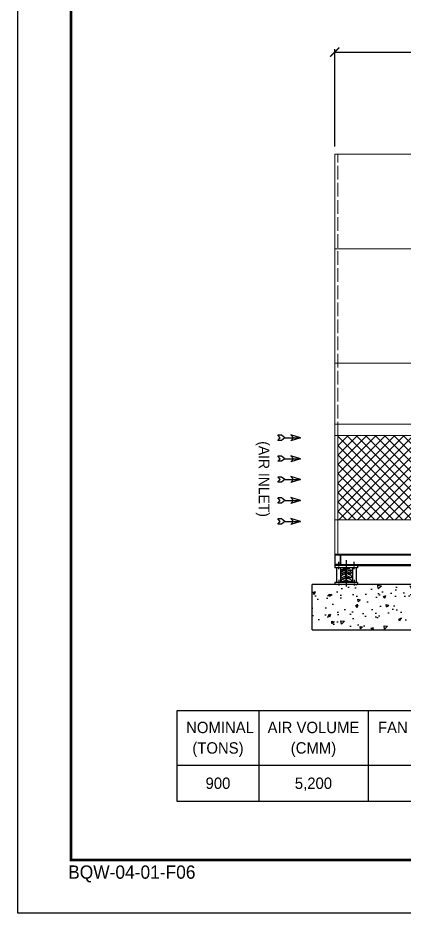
# Model space of a CAD drawing. Header units: millimetres. Extents: x 123596 to 162203, y -41590 to -20795.
# Drawn here: x 132796 to 137892, y -41590 to -29793 of the extents above; entities that cross this region are included whole.
import ezdxf
from ezdxf.enums import TextEntityAlignment as Align

# ---------------------------------------------------------------- set-up
doc = ezdxf.new("R2010")
doc.units = ezdxf.units.MM
doc.header["$LTSCALE"] = 30
doc.header["$MEASUREMENT"] = 0
doc.linetypes.add('CENTER', pattern=[2, 1.25, -0.25, 0.25, -0.25])
doc.linetypes.add('DASHED', pattern=[15, 12, -3])
doc.layers.get('0').update_dxf_attribs({"linetype": 'CONTINUOUS'})
doc.layers.get('DEFPOINTS').update_dxf_attribs({"color": 143, "linetype": 'CONTINUOUS'})
for name, color, linetype in [('4', 2, 'CONTINUOUS'), ('L1_', 7, 'CONTINUOUS'), ('냉각탑_box', 1, 'CONTINUOUS'), ('냉각탑_dim', 1, 'CONTINUOUS'), ('냉각탑_form', 1, 'CONTINUOUS'), ('냉각탑_text', 3, 'CONTINUOUS'), ('냉각탑_기초', 23, 'CONTINUOUS'), ('냉각탑_찬넬방진', 1, 'CONTINUOUS')]:
    doc.layers.add(name, color=color, linetype=linetype)
doc.styles.add('HY울릉도L', font='')
doc.styles.add('돋움', font='')
doc.styles.get('HY울릉도L').set_extended_font_data('HY울릉도L')
doc.styles.get('돋움').set_extended_font_data('Dotum')
doc.dimstyles.new('성지DIM', dxfattribs={"dimtxt": 3.5, "dimasz": 3, "dimexe": 1, "dimexo": 2.5, "dimgap": 2, "dimtad": 1, "dimdec": 0, "dimzin": 3, "dimdsep": 46, "dimtxsty": 'HY울릉도L', "dimblk": 'ARCHTICK', "dimcen": -2, "dimclrd": 256, "dimclre": 256, "dimclrt": 7, "dimadec": 0, "dimazin": 0, "dimtfac": 1, "dimtdec": 0, "dimtofl": 0, "dimtmove": 0, "dimatfit": 3, "dimfxl": 0, "dimtolj": 1, "dimtzin": 0, "dimlwe": -1, "dimarcsym": 0})

# ---------------------------------------------------------------- blocks, each defined once
blk = doc.blocks.new('냉각탑form')
at = {"layer": 'DEFPOINTS'}
blk.add_lwpolyline([(0, 297.07), (420.1, 297.07), (420.1, 0), (0, 0)], close=True, dxfattribs=at)
at = {"layer": '냉각탑_form', "const_width": 0.5}
blk.add_lwpolyline([(10, 287.07), (10, 10), (410.1, 10), (410.1, 287.07)], close=True, dxfattribs=at)
at = {"layer": '냉각탑_form', "style": '돋움'}
blk.add_text('BQW-04-01-F06', height=2.5006, dxfattribs=at).set_placement((9.48, 6.47))
blk = doc.blocks.new('_ArchTick')
at = {"color": 0, "linetype": 'ByBlock', "const_width": 0.15}
blk.add_lwpolyline([(-0.5, -0.5), (0.5, 0.5)], dxfattribs=at)
blk = doc.blocks.new('*D62')
at = {"layer": 'DEFPOINTS', "color": 0, "transparency": 16777216}
for p in [(143177, -30243), (136977, -31588), (143177, -31588)]:
    blk.add_point(p, dxfattribs=at)
at = {"layer": '냉각탑_dim', "transparency": 16777216}
for p, q in [((136977, -31488), (136977, -30203)), ((143177, -31488), (143177, -30203))]:
    blk.add_line(p, q, dxfattribs=at)
at = {"layer": '냉각탑_dim', "lineweight": -2, "transparency": 16777216}
blk.add_line((136977, -30243), (143177, -30243), dxfattribs=at)
at = {"layer": '냉각탑_dim', "lineweight": -2, "transparency": 16777216, "xscale": 120, "yscale": 120, "zscale": 120, "rotation": 180}
blk.add_blockref('_ArchTick', (136977, -30243), dxfattribs=at)
at = {"layer": '냉각탑_dim', "lineweight": -2, "transparency": 16777216, "xscale": 120, "yscale": 120, "zscale": 120}
blk.add_blockref('_ArchTick', (143177, -30243), dxfattribs=at)
at = {"layer": '냉각탑_dim', "color": 7, "transparency": 16777216, "insert": (140077, -30093), "char_height": 140, "attachment_point": 5, "style": 'HY울릉도L'}
blk.add_mtext('\\A1;6200', dxfattribs=at)
blk = doc.blocks.new('sdfghj')
at = {"layer": '4', "color": 3, "linetype": 'CENTER'}
blk.add_line((77432, -35928), (77432, -36281), dxfattribs=at)
at = {"layer": 'L1_', "color": 1, "linetype": 'CENTER'}
for p, q in [((77327, -36047), (77327, -35949)), ((77531, -36047), (77531, -35949)), ((77327, -36189), (77327, -36261)), ((77531, -36188), (77531, -36260))]:
    blk.add_line(p, q, dxfattribs=at)
at = {"layer": 'L1_', "color": 2, "linetype": 'Continuous'}
for p, q in [((77283, -35997), (77283, -36029)), ((77283, -35997), (77584, -35997)), ((77283, -36029), (77584, -36029)), ((77301, -36029), (77351, -36029)), ((77301, -36029), (77301, -36222)), ((77351, -36029), (77351, -36222)), ((77367, -36056), (77367, -36068)), ((77428, -36056), (77367, -36056)), ((77367, -36063), (77395, -36068)), ((77368, -36080), (77419, -36056)), ((77368, -36105), (77428, -36077)), ((77384, -36029), (77384, -36031)), ((77477, -36031), (77384, -36031)), ((77428, -36100), (77393, -36093)), ((77425, -36031), (77425, -36041)), ((77440, -36041), (77425, -36041)), ((77428, -36130), (77428, -36041)), ((77436, -36130), (77436, -36041)), ((77436, -36056), (77496, -36056)), ((77438, -36056), (77436, -36056)), ((77496, -36105), (77436, -36077)), ((77436, -36099), (77471, -36093)), ((77440, -36031), (77440, -36041)), ((77496, -36080), (77444, -36056)), ((77496, -36063), (77469, -36068)), ((77477, -36029), (77477, -36031)), ((77496, -36056), (77496, -36068)), ((77509, -36029), (77562, -36029)), ((77509, -36029), (77509, -36221)), ((77562, -36029), (77562, -36221)), ((77584, -35997), (77584, -36029)), ((77301, -36120), (77301, -36221)), ((77351, -36120), (77351, -36221)), ((77367, -36160), (77426, -36133)), ((77367, -36160), (77406, -36171)), ((77367, -36210), (77367, -36221)), ((77495, -36213), (77367, -36213)), ((77367, -36213), (77493, -36213)), ((77368, -36131), (77428, -36103)), ((77368, -36189), (77422, -36164)), ((77496, -36213), (77368, -36213)), ((77369, -36213), (77497, -36213)), ((77370, -36106), (77407, -36113)), ((77425, -36191), (77378, -36213)), ((77419, -36158), (77391, -36149)), ((77428, -36130), (77436, -36130)), ((77495, -36131), (77436, -36103)), ((77497, -36160), (77438, -36133)), ((77438, -36191), (77485, -36213)), ((77495, -36189), (77442, -36164)), ((77444, -36158), (77473, -36149)), ((77493, -36106), (77457, -36113)), ((77497, -36160), (77458, -36171)), ((77497, -36209), (77497, -36221)), ((77509, -36120), (77509, -36221)), ((77562, -36120), (77562, -36221)), ((77283, -36221), (77584, -36221)), ((77283, -36221), (77283, -36247)), ((77283, -36247), (77584, -36247)), ((77584, -36221), (77584, -36247))]:
    blk.add_line(p, q, dxfattribs=at)
for centre, radius, start, end in [((77381, -36092), 18.3, 142.4554, 226.9466), ((77369, -36083), 3.63, 114.7395, 142.4554), ((77483, -36092), 18.3, 313.0534, 37.5446), ((77494, -36083), 3.63, 37.5446, 65.2605), ((77394, -36147), 31.4, 150.8406, 199.726), ((77368, -36157), 3.63, 199.726, 254.389), ((77386, -36200), 21.4, 154.2564, 218.822), ((77370, -36134), 3.63, 114.7395, 150.8406), ((77370, -36192), 3.63, 114.7395, 154.2564), ((77371, -36103), 3.63, 226.9466, 260.1342), ((77418, -36162), 3.63, 294.7395, 71.8917), ((77424, -36167), 3.63, 22.2631, 114.7395), ((77400, -36177), 29.3, 330.1371, 22.2631), ((77425, -36130), 3.63, 294.7395, 0), ((77464, -36177), 29.3, 157.7369, 209.8629), ((77440, -36130), 3.63, 180, 245.2605), ((77440, -36167), 3.63, 65.2605, 157.7369), ((77446, -36162), 3.63, 108.1083, 245.2605), ((77493, -36103), 3.63, 279.8658, 313.0534), ((77494, -36134), 3.63, 29.1594, 65.2605), ((77494, -36192), 3.63, 25.7436, 65.2605), ((77478, -36200), 21.4, 321.178, 25.7436), ((77470, -36147), 31.4, 340.274, 29.1594), ((77496, -36157), 3.63, 285.611, 340.274)]:
    blk.add_arc(centre, radius, start, end, dxfattribs=at)
blk = doc.blocks.new('화살표 IN OUT')
at = {"layer": '냉각탑_dim'}
for p, q in [((-323, 43), (-384, 43)), ((-343, 0), (-384, 43)), ((-384, -43), (-343, 0)), ((-266, 0), (-323, 43)), ((-266, 0), (-323, -43)), ((-266, 0), (0, 0)), ((-163, 50), (-122, 0)), ((0, 0), (-163, 50)), ((-163, -50), (-122, 0)), ((0, 0), (-163, -50)), ((-323, -43), (-384, -43))]:
    blk.add_line(p, q, dxfattribs=at)
blk = doc.blocks.new('A$C59873973')
at = {"layer": '냉각탑_기초', "ltscale": 30}
h = blk.add_hatch(dxfattribs=at)
h.set_pattern_fill('AR-CONC', color=256, scale=50, angle=-90, style=0)
h.set_pattern_definition([(40, (118882.86, -570.8), (-31.3761, 358.6301), [37.5, -412.5]), (95, (118882.86, -570.8), (376.0961, -69.3757), [30, -330]), (349.54856, (118880.25, -540.92), (344.72, 289.2544), [31.8701, -350.5711]), (43.8158, (118982.86, -570.8), (-82.7596, 533.6207), [56.25, -618.75]), (353.36436, (118975.97, -526.34), (487.0593, 467.331), [47.8052, -525.857]), (98.81584, (118982.86, -570.8), (487.0593, 467.331), [45, -495]), (69, (118957.86, -520.8), (-201.30945, 298.4535), [37.5, -412.5]), (124, (118957.86, -520.8), (362.575, 121.6577), [30, -330]), (18.54856, (118941.1, -495.94), (161.2656, 420.1112), [31.8701, -350.5711]), (52.5, (118882.86, -570.81), (166.44693, 6.07993), [0, -326, 0, -335, 0, -331.25]), (82.5, (118882.86, -570.8), (197.20586, 131.53477), [0, -191, 0, -318.5, 0, -126.25]), (122.5, (118882.86, -682.31), (-11.27744, 266.91122), [0, -125, 0, -390, 0, -517.5]), (132.5, (118882.86, -732.3), (50.0525, 291.5931), [0, -162.5, 0, -259, 0, -367.5])])
h.paths.add_polyline_path([(6800, 600), (0, 600), (0, 0), (6800, 0)])
for p, q in [((6800, 600), (0, 600)), ((0, 0), (0, 600)), ((6800, 0), (6800, 600)), ((0, 0), (6800, 0))]:
    blk.add_line(p, q, dxfattribs=at)

msp = doc.modelspace()

# ---------------------------------------------------------------- hatches: boundary and pattern name
at = {"ltscale": 500}
h = msp.add_hatch(dxfattribs=at)
h.set_pattern_fill('ANSI37', color=256, scale=700)
h.set_pattern_definition([(45, (-49151.68, -43658.13), (-61.871843, 61.871843), []), (135, (-49151.68, -43658.13), (-61.871843, -61.871843), [])])
h.paths.add_polyline_path([(140014.5, -35298), (137019, -35298), (137019, -36408), (140014.5, -36408)])
h.paths.add_polyline_path([(140139.5, -35298), (140139.5, -36408), (143135, -36408), (143135, -35853), (143135, -35298)])

# ---------------------------------------------------------------- linework, layer by layer
at = {"lineweight": 18, "ltscale": 500}
for p, q in [((136977, -31588), (143177, -31588)), ((136977, -36858), (136977, -31588)), ((136977, -32838), (143177, -32838)), ((136977, -34341), (143177, -34341)), ((143177, -35148), (136977, -35148)), ((143177, -35298), (136977, -35298)), ((136977, -36858), (136977, -35298)), ((137019, -36858), (137019, -35298)), ((143135, -36408), (136977, -36408)), ((140014.5, -36408), (136977, -36408)), ((143177, -36858), (136977, -36858))]:
    msp.add_line(p, q, dxfattribs=at)
at = {"color": 5, "linetype": 'DASHED', "lineweight": 9, "ltscale": 0.5}
msp.add_line((137019, -35298), (137019, -31588), dxfattribs=at)
at = {"layer": '냉각탑_box'}
for p, q in [((135976, -38918.6), (135976, -40118.6)), ((137416, -38918.6), (137416, -40118.6)), ((134896, -39638.6), (147796, -39638.6))]:
    msp.add_line(p, q, dxfattribs=at)
msp.add_lwpolyline([(134896, -38918.6), (147796, -38918.6), (147796, -40118.6), (134896, -40118.6)], close=True, dxfattribs=at)
at = {"layer": '냉각탑_찬넬방진', "ltscale": 500}
for p, q in [((136977, -36858), (136977, -37008)), ((136977, -36867.7), (137037.9, -36867.7)), ((137067.9, -36867.7), (143177, -36867.7)), ((136977, -36998.2), (143177, -36998.2)), ((137282, -37008), (143177, -37008))]:
    msp.add_line(p, q, dxfattribs=at)
at = {"layer": '냉각탑_찬넬방진'}
for p, q in [((136978.4, -36867.7), (137038.4, -36867.7)), ((137049.9, -36879.7), (137049.9, -36986.2)), ((137055.9, -36986.2), (137055.9, -36879.7)), ((137037.9, -36998.2), (136977.9, -36998.2))]:
    msp.add_line(p, q, dxfattribs=at)
for centre, start, end in [((137037.9, -36879.7), 0, 90), ((137067.9, -36879.7), 90, 180), ((137037.9, -36986.2), 270, 0), ((137067.9, -36986.2), 180, 270)]:
    msp.add_arc(centre, 12, start, end, dxfattribs=at)

# ---------------------------------------------------------------- block references
at = {"color": 0, "linetype": 'Continuous', "xscale": -1}
msp.add_blockref('sdfghj', (214561.3, -1011.4), dxfattribs=at)
at = {"ltscale": 500}
msp.add_blockref('A$C59873973', (136677, -37858), dxfattribs=at)
at = {"layer": '냉각탑_dim', "xscale": 0.7875000000021828, "yscale": 0.7875000000021828, "zscale": 0.7875000000021828}
for p in [(136527, -35326.7), (136527, -35602.4), (136527, -35878), (136527, -36153.6), (136527, -36429.2)]:
    msp.add_blockref('화살표 IN OUT', p, dxfattribs=at)
at = {"layer": '냉각탑_form', "xscale": 70, "yscale": 70, "zscale": 70}
msp.add_blockref('냉각탑form', (132795.9, -41590.2), dxfattribs=at)

# ---------------------------------------------------------------- texts
at = {"layer": '냉각탑_text', "style": '돋움'}
msp.add_text('(AIR INLET)', height=140, rotation=270, dxfattribs=at).set_placement((136044.8, -35870.5), align=Align.MIDDLE_CENTER)
for s, p in [(' NOMINAL', (135436, -39143.6)), ('AIR VOLUME', (136696, -39143.6)), ('FAN MOTOR', (138136, -39143.6)), ('(TONS)', (135436, -39413.6)), ('(CMM)', (136696, -39413.6)), ('900', (135436, -39878.6)), ('5,200', (136696, -39878.6))]:
    msp.add_text(s, height=150, dxfattribs=at).set_placement(p, align=Align.MIDDLE_CENTER)

# ---------------------------------------------------------------- dimensions: what is measured, and where the dimension line sits
at = {"layer": '냉각탑_dim'}
dim = msp.add_linear_dim(base=(143177, -30242.7), p1=(136977, -31588), p2=(143177, -31588), dimstyle='성지DIM', override={"dimscale": 40}, dxfattribs=at)
dim.commit()
dim.dimension.update_dxf_attribs({"geometry": '*D62', "text_midpoint": (140077, -30092.7)})

doc.saveas('drawing.dxf')
